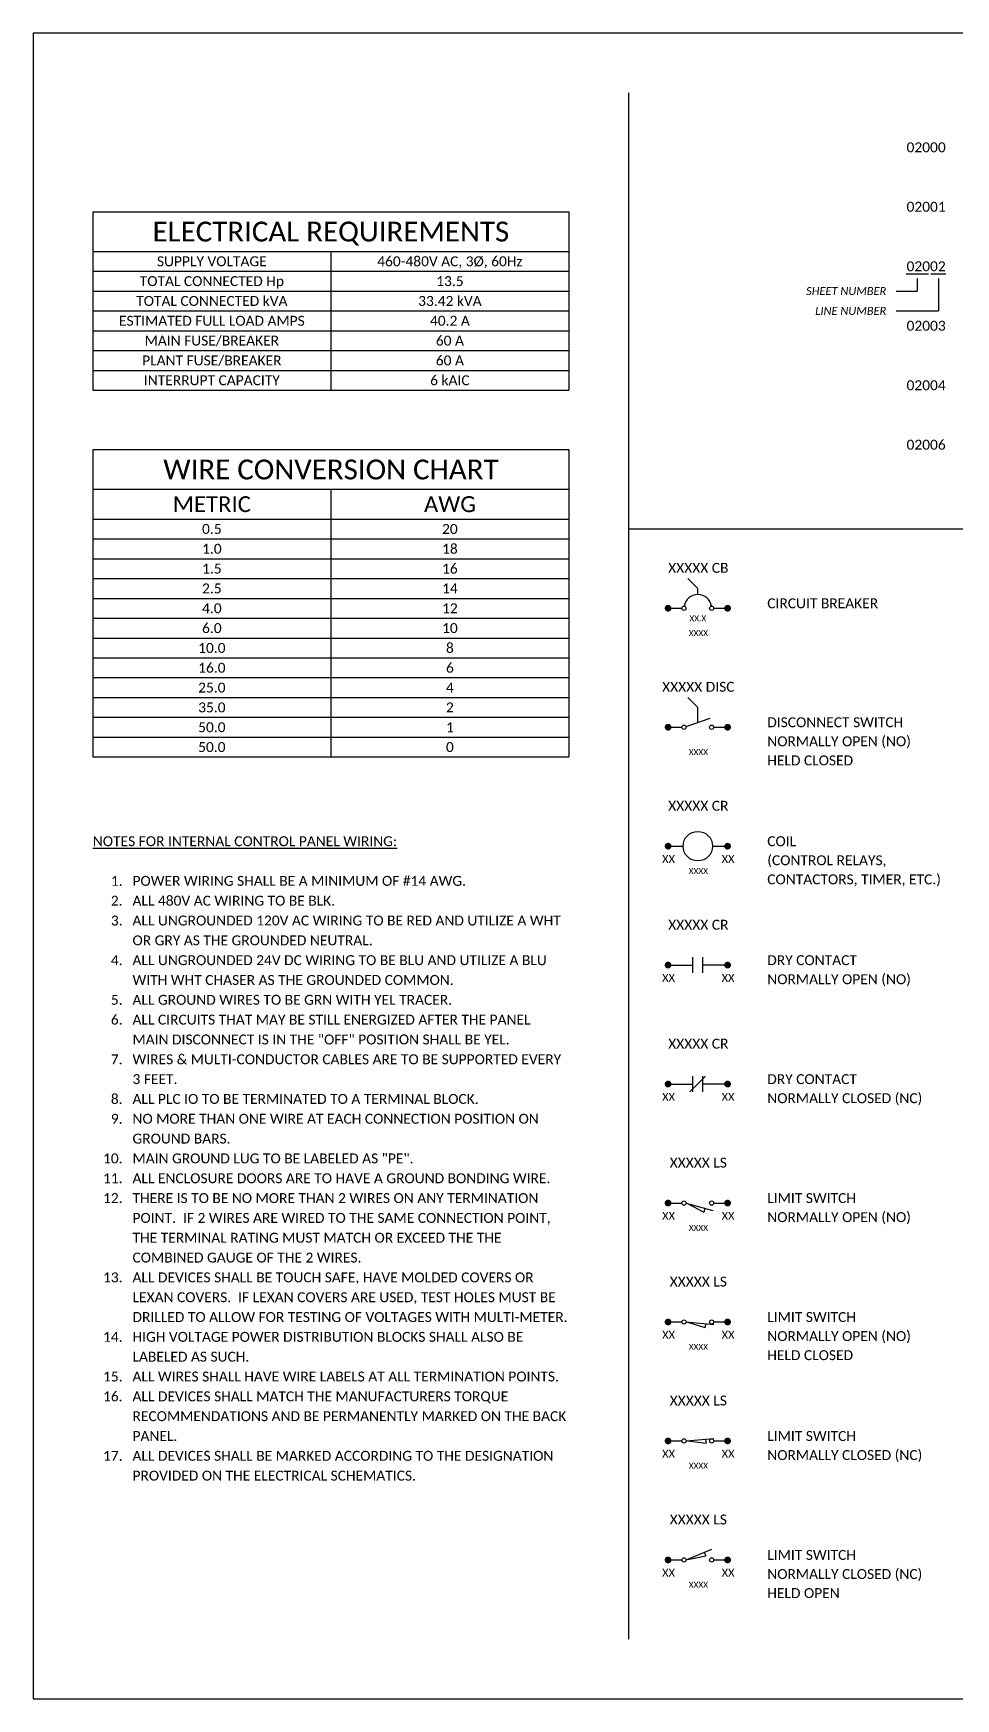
# Model space of a CAD drawing. Header units: inches. Extents: x 0 to 316, y -1 to 150.
# Drawn here: x 62 to 73.62, y 0 to 21 of the extents above; entities that cross this region are included whole.
import ezdxf
from ezdxf.enums import TextEntityAlignment as Align

# ---------------------------------------------------------------- set-up
doc = ezdxf.new("R2010")
doc.units = ezdxf.units.IN
doc.header["$MEASUREMENT"] = 0
doc.styles.add('Calibri', font='calibri.ttf')
doc.styles.add('Calibri Itallic', font='calibrii.ttf', dxfattribs={"height": 0.1})

# ---------------------------------------------------------------- blocks, each defined once
blk = doc.blocks.new('CONN')
at = {"color": 2, "const_width": 0.0425}
blk.add_lwpolyline([(0.02125, 0, 1), (-0.02125, 0, 1)], format="xyb", close=True, dxfattribs=at)
blk = doc.blocks.new('CRCOIL')
at = {"color": 2}
for p, q in [((0, 0), (0.189, 0)), ((0.561, 0), (0.75, 0))]:
    blk.add_line(p, q, dxfattribs=at)
blk.add_circle((0.375, 0), 0.186, dxfattribs=at)
for p in [(0, 0), (0.75, 0)]:
    blk.add_blockref('CONN', p)
at = {"color": 3, "style": 'Calibri'}
blk.add_attdef('DEVICE', text='', height=0.125, dxfattribs=at).set_placement((0.381, 0.447), align=Align.CENTER)
at = {"style": 'Calibri'}
for tag, p in [('TL', (0.006, -0.241)), ('TR', (0.756, -0.241))]:
    blk.add_attdef(tag, text='', height=0.1, dxfattribs=at).set_placement(p, align=Align.BOTTOM_CENTER)
at = {"color": 6, "style": 'Calibri'}
blk.add_attdef('PART', text='', height=0.075, dxfattribs=at).set_placement((0.382, -0.313), align=Align.MIDDLE_CENTER)
blk = doc.blocks.new('CRNO')
at = {"color": 2}
for p, q in [((0, 0), (0.311, 0)), ((0.311, -0.099), (0.311, 0.099)), ((0.439, -0.099), (0.439, 0.099)), ((0.75, 0), (0.439, 0))]:
    blk.add_line(p, q, dxfattribs=at)
for p in [(0, 0), (0.75, 0)]:
    blk.add_blockref('CONN', p)
at = {"color": 3, "style": 'Calibri'}
blk.add_attdef('DEVICE', text='', height=0.125, dxfattribs=at).set_placement((0.381, 0.447), align=Align.CENTER)
at = {"style": 'Calibri'}
for tag, p in [('TL', (0.006, -0.241)), ('TR', (0.756, -0.241))]:
    blk.add_attdef(tag, text='', height=0.1, dxfattribs=at).set_placement(p, align=Align.BOTTOM_CENTER)
blk = doc.blocks.new('CRNC')
at = {"color": 2}
for p, q in [((0, 0), (0.311, 0)), ((0.47, 0.099), (0.272, -0.099)), ((0.311, -0.099), (0.311, 0.099)), ((0.439, -0.099), (0.439, 0.099)), ((0.75, 0), (0.439, 0))]:
    blk.add_line(p, q, dxfattribs=at)
for p in [(0, 0), (0.75, 0)]:
    blk.add_blockref('CONN', p)
at = {"color": 3, "style": 'Calibri'}
blk.add_attdef('DEVICE', text='', height=0.125, dxfattribs=at).set_placement((0.381, 0.447), align=Align.CENTER)
at = {"style": 'Calibri'}
for tag, p in [('TL', (0.006, -0.241)), ('TR', (0.756, -0.241))]:
    blk.add_attdef(tag, text='', height=0.1, dxfattribs=at).set_placement(p, align=Align.BOTTOM_CENTER)
blk = doc.blocks.new('LSNO')
at = {"color": 2}
for p, q in [((0, 0), (0.174, 0)), ((0.227, 0), (0.566, -0.096)), ((0.576, 0), (0.75, 0)), ((0.245, -0.005), (0.452, -0.113)), ((0.465, -0.067), (0.452, -0.113))]:
    blk.add_line(p, q, dxfattribs=at)
for centre in [(0.201, 0), (0.549, 0)]:
    blk.add_circle(centre, 0.0268, dxfattribs=at)
for p in [(0, 0), (0.75, 0)]:
    blk.add_blockref('CONN', p)
at = {"color": 3, "style": 'Calibri'}
blk.add_attdef('DEVICE', text='', height=0.125, dxfattribs=at).set_placement((0.381, 0.447), align=Align.CENTER)
at = {"style": 'Calibri'}
for tag, p in [('TL', (0.006, -0.241)), ('TR', (0.756, -0.241))]:
    blk.add_attdef(tag, text='', height=0.1, dxfattribs=at).set_placement(p, align=Align.BOTTOM_CENTER)
at = {"color": 6, "style": 'Calibri'}
blk.add_attdef('PART', text='', height=0.075, dxfattribs=at).set_placement((0.382, -0.313), align=Align.MIDDLE_CENTER)
blk = doc.blocks.new('LSNC')
at = {"color": 2}
for p, q in [((0, 0), (0.174, 0)), ((0.227, 0), (0.578, 0.03)), ((0.246, 0.002), (0.478, -0.026)), ((0.473, 0.021), (0.478, -0.026)), ((0.576, 0), (0.75, 0))]:
    blk.add_line(p, q, dxfattribs=at)
for centre in [(0.201, 0), (0.549, 0)]:
    blk.add_circle(centre, 0.0268, dxfattribs=at)
for p in [(0, 0), (0.75, 0)]:
    blk.add_blockref('CONN', p)
at = {"color": 3, "style": 'Calibri'}
blk.add_attdef('DEVICE', text='', height=0.125, dxfattribs=at).set_placement((0.381, 0.447), align=Align.CENTER)
at = {"style": 'Calibri'}
for tag, p in [('TL', (0.006, -0.241)), ('TR', (0.756, -0.241))]:
    blk.add_attdef(tag, text='', height=0.1, dxfattribs=at).set_placement(p, align=Align.BOTTOM_CENTER)
at = {"color": 6, "style": 'Calibri'}
blk.add_attdef('PART', text='', height=0.075, dxfattribs=at).set_placement((0.382, -0.313), align=Align.MIDDLE_CENTER)
blk = doc.blocks.new('LSNO HC')
at = {"color": 2}
for p, q in [((0, 0), (0.174, 0)), ((0.227, 0), (0.578, -0.03)), ((0.576, 0), (0.75, 0)), ((0.246, -0.002), (0.469, -0.069)), ((0.473, -0.021), (0.469, -0.069))]:
    blk.add_line(p, q, dxfattribs=at)
for centre in [(0.201, 0), (0.549, 0)]:
    blk.add_circle(centre, 0.0268, dxfattribs=at)
for p in [(0, 0), (0.75, 0)]:
    blk.add_blockref('CONN', p)
at = {"color": 3, "style": 'Calibri'}
blk.add_attdef('DEVICE', text='', height=0.125, dxfattribs=at).set_placement((0.381, 0.447), align=Align.CENTER)
at = {"style": 'Calibri'}
for tag, p in [('TL', (0.006, -0.241)), ('TR', (0.756, -0.241))]:
    blk.add_attdef(tag, text='', height=0.1, dxfattribs=at).set_placement(p, align=Align.BOTTOM_CENTER)
at = {"color": 6, "style": 'Calibri'}
blk.add_attdef('PART', text='', height=0.075, dxfattribs=at).set_placement((0.382, -0.313), align=Align.MIDDLE_CENTER)
blk = doc.blocks.new('LSNC HO')
at = {"color": 2}
for p, q in [((0, 0), (0.174, 0)), ((0.227, 0), (0.552, 0.135)), ((0.244, 0.007), (0.474, 0.05)), ((0.456, 0.095), (0.474, 0.05)), ((0.576, 0), (0.75, 0))]:
    blk.add_line(p, q, dxfattribs=at)
for centre in [(0.201, 0), (0.549, 0)]:
    blk.add_circle(centre, 0.0268, dxfattribs=at)
for p in [(0, 0), (0.75, 0)]:
    blk.add_blockref('CONN', p)
at = {"color": 3, "style": 'Calibri'}
blk.add_attdef('DEVICE', text='', height=0.125, dxfattribs=at).set_placement((0.381, 0.447), align=Align.CENTER)
at = {"style": 'Calibri'}
for tag, p in [('TL', (0.006, -0.241)), ('TR', (0.756, -0.241))]:
    blk.add_attdef(tag, text='', height=0.1, dxfattribs=at).set_placement(p, align=Align.BOTTOM_CENTER)
at = {"color": 6, "style": 'Calibri'}
blk.add_attdef('PART', text='', height=0.075, dxfattribs=at).set_placement((0.382, -0.313), align=Align.MIDDLE_CENTER)
blk = doc.blocks.new('DISCONNECT')
at = {"color": 2}
for p, q in [((0.375, 0.25), (0.25, 0.375)), ((0.375, 0.06), (0.375, 0.25)), ((0, 0), (0.174, 0)), ((0.226, 0.009), (0.53, 0.114)), ((0.576, 0), (0.75, 0))]:
    blk.add_line(p, q, dxfattribs=at)
for centre in [(0.201, 0), (0.549, 0)]:
    blk.add_circle(centre, 0.0268, dxfattribs=at)
for p in [(0, 0), (0.75, 0)]:
    blk.add_blockref('CONN', p, dxfattribs=at)
at = {"color": 3, "style": 'Calibri'}
blk.add_attdef('DEVICE', text='', height=0.125, dxfattribs=at).set_placement((0.381, 0.447), align=Align.CENTER)
at = {"color": 6, "style": 'Calibri'}
blk.add_attdef('PART', text='', height=0.075, dxfattribs=at).set_placement((0.382, -0.313), align=Align.MIDDLE_CENTER)
blk = doc.blocks.new('CB')
at = {"color": 2}
for p, q in [((0.375, 0.25), (0.25, 0.375)), ((0.375, 0.174), (0.375, 0.25)), ((0, 0), (0.174, 0)), ((0.576, 0), (0.75, 0))]:
    blk.add_line(p, q, dxfattribs=at)
for centre in [(0.201, 0), (0.549, 0)]:
    blk.add_circle(centre, 0.0268, dxfattribs=at)
blk.add_arc((0.375, 0), 0.174, 8.8251, 171.1749, dxfattribs=at)
for p in [(0, 0), (0.75, 0)]:
    blk.add_blockref('CONN', p)
at = {"color": 3, "style": 'Calibri'}
blk.add_attdef('DEVICE', text='', height=0.125, dxfattribs=at).set_placement((0.381, 0.447), align=Align.CENTER)
at = {"color": 0, "style": 'Calibri'}
blk.add_attdef('AMPS', text='', height=0.075, dxfattribs=at).set_placement((0.375, -0.188), align=Align.BOTTOM_CENTER)
at = {"color": 6, "style": 'Calibri'}
blk.add_attdef('PART', text='', height=0.075, dxfattribs=at).set_placement((0.382, -0.313), align=Align.MIDDLE_CENTER)

msp = doc.modelspace()

# ---------------------------------------------------------------- linework, layer by layer
at = {"ltscale": 0.25}
msp.add_line((69.5, 20.25), (69.5, 0.75), dxfattribs=at)
at = {"color": 2, "ltscale": 0.25}
for p, q in [((62.75, 18.75), (68.75, 18.75)), ((62.75, 18.75), (62.75, 16.5)), ((68.75, 18.75), (68.75, 16.5)), ((62.75, 18.25), (68.75, 18.25)), ((65.75, 18.25), (65.75, 16.5)), ((62.75, 18), (68.75, 18)), ((62.75, 17.75), (68.75, 17.75)), ((62.75, 17.5), (68.75, 17.5)), ((62.75, 17.25), (68.75, 17.25)), ((62.75, 17), (68.75, 17)), ((62.75, 16.75), (68.75, 16.75)), ((62.75, 16.5), (68.75, 16.5)), ((62.75, 15.75), (68.75, 15.75)), ((62.75, 15.75), (62.75, 11.875)), ((68.75, 15.75), (68.75, 11.875)), ((62.75, 15.25), (68.75, 15.25)), ((65.75, 15.25), (65.75, 11.875)), ((62.75, 14.875), (68.75, 14.875)), ((62.75, 14.625), (68.75, 14.625)), ((62.75, 14.375), (68.75, 14.375)), ((62.75, 14.125), (68.75, 14.125)), ((62.75, 13.875), (68.75, 13.875)), ((62.75, 13.875), (68.75, 13.875)), ((62.75, 13.625), (68.75, 13.625)), ((62.75, 13.375), (68.75, 13.375)), ((62.75, 13.125), (68.75, 13.125)), ((62.75, 12.875), (68.75, 12.875)), ((62.75, 12.625), (68.75, 12.625)), ((62.75, 12.375), (68.75, 12.375)), ((62.75, 12.125), (68.75, 12.125)), ((62.75, 11.875), (68.75, 11.875))]:
    msp.add_line(p, q, dxfattribs=at)
for p, q in [((73, 17.96875), (73.28125, 17.96875)), ((73.14062, 17.90625), (73.14062, 17.75)), ((73.3125, 17.96875), (73.5, 17.96875)), ((73.40625, 17.90625), (73.40625, 17.5)), ((72.875, 17.75), (73.14062, 17.75)), ((72.875, 17.5), (73.40625, 17.5)), ((69.5, 14.75), (91.5, 14.75))]:
    msp.add_line(p, q)
at = {"ltscale": 0.25}
msp.add_lwpolyline([(62, 0), (92, 0), (92, 21), (62, 21)], close=True, dxfattribs=at)

# ---------------------------------------------------------------- block references
for name, p, values in [('CB', (70, 13.75), {'AMPS': 'XX.X', 'PART': 'XXXX', 'DEVICE': 'XXXXX CB'}), ('DISCONNECT', (70, 12.25), {'DEVICE': 'XXXXX DISC', 'PART': 'XXXX'}), ('CRCOIL', (70, 10.75), {'PART': 'XXXX', 'TR': 'XX', 'TL': 'XX', 'DEVICE': 'XXXXX CR'}), ('CRNO', (70, 9.25), {'DEVICE': 'XXXXX CR', 'TL': 'XX', 'TR': 'XX'}), ('CRNC', (70, 7.75), {'DEVICE': 'XXXXX CR', 'TL': 'XX', 'TR': 'XX'}), ('LSNO', (70, 6.25), {'DEVICE': 'XXXXX LS', 'TL': 'XX', 'TR': 'XX', 'PART': 'XXXX'}), ('LSNO HC', (70, 4.75), {'DEVICE': 'XXXXX LS', 'TR': 'XX', 'TL': 'XX', 'PART': 'XXXX'}), ('LSNC', (70, 3.25), {'DEVICE': 'XXXXX LS', 'TL': 'XX', 'TR': 'XX', 'PART': 'XXXX'}), ('LSNC HO', (70, 1.75), {'DEVICE': 'XXXXX LS', 'TL': 'XX', 'TR': 'XX', 'PART': 'XXXX'})]:
    msp.add_blockref(name, p).add_auto_attribs(values)

# ---------------------------------------------------------------- texts
at = {"style": 'Calibri'}
for s, p in [('02000', (73.49904, 19.5)), ('02001', (73.49904, 18.75)), ('02002', (73.49904, 18)), ('02003', (73.49904, 17.25)), ('02004', (73.49904, 16.5)), ('02006', (73.49904, 15.75))]:
    msp.add_text(s, height=0.125, dxfattribs=at).set_placement(p, align=Align.RIGHT)
at = {"color": 3, "ltscale": 0.25, "style": 'Calibri'}
for s, height, p in [('ELECTRICAL REQUIREMENTS', 0.25, (65.75, 18.5)), ('SUPPLY VOLTAGE', 0.125, (64.25, 18.125)), ('460-480V AC, 3%%C, 60Hz', 0.125, (67.25, 18.125)), ('TOTAL CONNECTED Hp', 0.125, (64.25, 17.875)), ('13.5', 0.125, (67.25, 17.875)), ('TOTAL CONNECTED kVA', 0.125, (64.25, 17.625)), ('33.42 kVA', 0.125, (67.25, 17.625)), ('ESTIMATED FULL LOAD AMPS', 0.125, (64.25, 17.375)), ('40.2 A', 0.125, (67.25, 17.375)), ('MAIN FUSE/BREAKER', 0.125, (64.25, 17.125)), ('60 A', 0.125, (67.25, 17.125)), ('PLANT FUSE/BREAKER', 0.125, (64.25, 16.875)), ('60 A', 0.125, (67.25, 16.875)), ('INTERRUPT CAPACITY', 0.125, (64.25, 16.625)), ('6 kAIC', 0.125, (67.25, 16.625)), ('WIRE CONVERSION CHART', 0.25, (65.75, 15.5)), ('METRIC', 0.2, (64.25, 15.0625)), ('AWG', 0.2, (67.25, 15.0625)), ('0.5', 0.125, (64.25, 14.75)), ('20', 0.125, (67.25, 14.75)), ('1.0', 0.125, (64.25, 14.5)), ('18', 0.125, (67.25, 14.5)), ('1.5', 0.125, (64.25, 14.25)), ('16', 0.125, (67.25, 14.25)), ('2.5', 0.125, (64.25, 14)), ('14', 0.125, (67.25, 14)), ('4.0', 0.125, (64.25, 13.75)), ('12', 0.125, (67.25, 13.75)), ('6.0', 0.125, (64.25, 13.5)), ('10', 0.125, (67.25, 13.5)), ('10.0', 0.125, (64.25, 13.25)), ('8', 0.125, (67.25, 13.25)), ('16.0', 0.125, (64.25, 13)), ('6', 0.125, (67.25, 13)), ('25.0', 0.125, (64.25, 12.75)), ('4', 0.125, (67.25, 12.75)), ('35.0', 0.125, (64.25, 12.5)), ('2', 0.125, (67.25, 12.5)), ('50.0', 0.125, (64.25, 12.25)), ('1', 0.125, (67.25, 12.25)), ('50.0', 0.125, (64.25, 12)), ('0', 0.125, (67.25, 12))]:
    msp.add_text(s, height=height, dxfattribs=at).set_placement(p, align=Align.MIDDLE_CENTER)
at = {"style": 'Calibri Itallic'}
for s, p in [('SHEET NUMBER', (72.75, 17.75)), ('LINE NUMBER', (72.75, 17.5))]:
    msp.add_text(s, height=0.1, dxfattribs=at).set_placement(p, align=Align.MIDDLE_RIGHT)
at = {"style": 'Calibri'}
for s, p in [('CIRCUIT BREAKER', (71.25, 13.75)), ('DISCONNECT SWITCH', (71.25, 12.25)), ('NORMALLY OPEN (NO)', (71.25, 12.00962)), ('HELD CLOSED', (71.25, 11.76923)), ('COIL', (71.25, 10.75)), ('(CONTROL RELAYS,', (71.25, 10.50962)), ('CONTACTORS, TIMER, ETC.)', (71.25, 10.26923)), ('DRY CONTACT', (71.25, 9.25)), ('NORMALLY OPEN (NO)', (71.25, 9.00962)), ('DRY CONTACT', (71.25, 7.75)), ('NORMALLY CLOSED (NC)', (71.25, 7.50962)), ('LIMIT SWITCH', (71.25, 6.25)), ('NORMALLY OPEN (NO)', (71.25, 6.00962)), ('LIMIT SWITCH', (71.25, 4.75)), ('NORMALLY OPEN (NO)', (71.25, 4.50962)), ('HELD CLOSED', (71.25, 4.26923)), ('LIMIT SWITCH', (71.25, 3.25)), ('NORMALLY CLOSED (NC)', (71.25, 3.00962)), ('LIMIT SWITCH', (71.25, 1.75)), ('NORMALLY CLOSED (NC)', (71.25, 1.50962)), ('HELD OPEN', (71.25, 1.26923))]:
    msp.add_text(s, height=0.125, dxfattribs=at).set_placement(p)
at = {"color": 3, "ltscale": 0.25, "style": 'Calibri'}
for s, p in [('%%UNOTES FOR INTERNAL CONTROL PANEL WIRING:', (62.75, 10.75)), ('POWER WIRING SHALL BE A MINIMUM OF #14 AWG.', (63.25, 10.25)), ('ALL 480V AC WIRING TO BE BLK.', (63.25, 10)), ('ALL UNGROUNDED 120V AC WIRING TO BE RED AND UTILIZE A WHT ', (63.25, 9.75)), ('OR GRY AS THE GROUNDED NEUTRAL.', (63.25, 9.5)), ('ALL UNGROUNDED 24V DC WIRING TO BE BLU AND UTILIZE A BLU ', (63.25, 9.25)), ('WITH WHT CHASER AS THE GROUNDED COMMON.', (63.25, 9)), ('ALL GROUND WIRES TO BE GRN WITH YEL TRACER.', (63.25, 8.75)), ('ALL CIRCUITS THAT MAY BE STILL ENERGIZED AFTER THE PANEL ', (63.25, 8.5)), ('MAIN DISCONNECT IS IN THE "OFF" POSITION SHALL BE YEL.', (63.25, 8.25)), ('WIRES & MULTI-CONDUCTOR CABLES ARE TO BE SUPPORTED EVERY', (63.25, 8)), ('3 FEET.', (63.25, 7.75)), ('ALL PLC IO TO BE TERMINATED TO A TERMINAL BLOCK.', (63.25, 7.5)), ('NO MORE THAN ONE WIRE AT EACH CONNECTION POSITION ON', (63.25, 7.25)), ('GROUND BARS.', (63.25, 7)), ('MAIN GROUND LUG TO BE LABELED AS "PE".', (63.25, 6.75)), ('ALL ENCLOSURE DOORS ARE TO HAVE A GROUND BONDING WIRE.', (63.25, 6.5)), ('THERE IS TO BE NO MORE THAN 2 WIRES ON ANY TERMINATION ', (63.25, 6.25)), ('POINT.  IF 2 WIRES ARE WIRED TO THE SAME CONNECTION POINT, ', (63.25, 6)), ('THE TERMINAL RATING MUST MATCH OR EXCEED THE THE ', (63.25, 5.75)), ('COMBINED GAUGE OF THE 2 WIRES.', (63.25, 5.5)), ('ALL DEVICES SHALL BE TOUCH SAFE, HAVE MOLDED COVERS OR ', (63.25, 5.25)), ('LEXAN COVERS.  IF LEXAN COVERS ARE USED, TEST HOLES MUST BE ', (63.25, 5)), ('DRILLED TO ALLOW FOR TESTING OF VOLTAGES WITH MULTI-METER.', (63.25, 4.75)), ('HIGH VOLTAGE POWER DISTRIBUTION BLOCKS SHALL ALSO BE', (63.25, 4.5)), ('LABELED AS SUCH.', (63.25, 4.25)), ('ALL WIRES SHALL HAVE WIRE LABELS AT ALL TERMINATION POINTS.', (63.25, 4)), ('ALL DEVICES SHALL MATCH THE MANUFACTURERS TORQUE ', (63.25, 3.75)), ('RECOMMENDATIONS AND BE PERMANENTLY MARKED ON THE BACK', (63.25, 3.5)), ('PANEL.', (63.25, 3.25)), ('ALL DEVICES SHALL BE MARKED ACCORDING TO THE DESIGNATION', (63.25, 3)), ('PROVIDED ON THE ELECTRICAL SCHEMATICS.', (63.25, 2.75))]:
    msp.add_text(s, height=0.125, dxfattribs=at).set_placement(p)
for s, p in [('1.', (63.125, 10.25)), ('2.', (63.125, 10)), ('3.', (63.125, 9.75)), ('4.', (63.125, 9.25)), ('5.', (63.125, 8.75)), ('6.', (63.125, 8.5)), ('7.', (63.125, 8)), ('8.', (63.125, 7.5)), ('9.', (63.125, 7.25)), ('10.', (63.125, 6.75)), ('11.', (63.125, 6.5)), ('12.', (63.125, 6.25)), ('13.', (63.125, 5.25)), ('14.', (63.125, 4.5)), ('15.', (63.125, 4)), ('16.', (63.125, 3.75)), ('17.', (63.125, 3))]:
    msp.add_text(s, height=0.125, dxfattribs=at).set_placement(p, align=Align.RIGHT)

doc.saveas('drawing.dxf')
